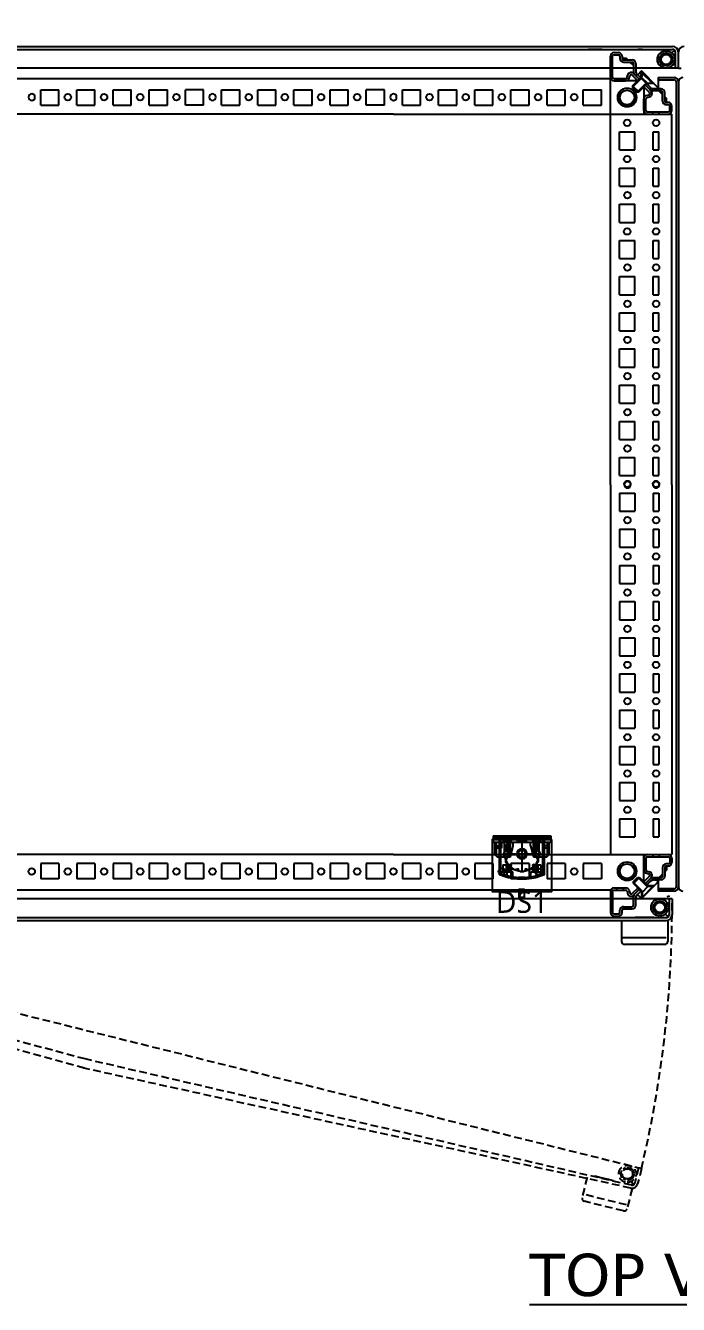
# Model space of a CAD drawing. Header units: inches. Extents: x 100535554 to 201081702, y 63708552 to 127420865.
# Drawn here: x 100540502.4 to 100540610.7, y 63710414.5 to 63710626.5 of the extents above; entities that cross this region are included whole.
import ezdxf
from ezdxf.enums import TextEntityAlignment as Align

# ---------------------------------------------------------------- set-up
doc = ezdxf.new("R2010")
doc.units = ezdxf.units.IN
doc.header["$MEASUREMENT"] = 0
doc.linetypes.add('HIDDEN', pattern=[0.375, 0.25, -0.125])
doc.styles.add('MtXpl_Segoe_UI', font='segoeui.ttf')
doc.styles.get("Standard").update_dxf_attribs({"font": 'arial.ttf'})
doc.styles.add('Verdana$001H0', font='verdana.ttf')
doc.dimstyles.new('ISO-25', dxfattribs={"dimtxt": 2.5, "dimasz": 2.5, "dimexe": 1.25, "dimexo": 0.625, "dimtad": 1, "dimtxsty": 'Standard', "dimcen": 2.5, "dimadec": 0, "dimazin": 0, "dimtfac": 1, "dimtmove": 0, "dimatfit": 3, "dimfxl": 1, "dimarcsym": 0})

# ---------------------------------------------------------------- blocks, each defined once
blk = doc.blocks.new('1_4127_010_P3_0_in_4127_010_0')
at = {"ltscale": 0.229914}
for p, q in [((-18.7, 13), (-17.2, 14.5)), ((-18.7, 13), (-18.7, 4.5)), ((-17.7, 14), (-17.7, 4.5)), ((-17.2, 14.5), (-12, 14.5)), ((-12, 14.5), (-12, 4.5)), ((-10, 14.5), (-10, 4.5)), ((-10, 14.5), (-8.01, 14.5)), ((-8.94, 14.5), (-8.94, 4.5)), ((-8.81, 14.5), (-8.81, 4.5)), ((-8.01, 14.5), (-6, 7)), ((-7.94, 14.25), (-7.94, 4.5)), ((6, 7), (8.01, 14.5)), ((7.94, 14.25), (7.94, 4.5)), ((8.01, 14.5), (10, 14.5)), ((8.81, 14.5), (8.81, 4.5)), ((8.94, 4.5), (8.94, 14.5)), ((10, 14.5), (10, 4.5)), ((12, 14.5), (17.2, 14.5)), ((12, 14.5), (12, 4.5)), ((17.2, 14.5), (18.7, 13)), ((17.7, 14), (17.7, 4.5)), ((18.7, 13), (18.7, 4.5)), ((-20, 4.5), (20, 4.5)), ((-20, 0), (-20, 4.5)), ((-20, 2.5), (-2.75, 2.5)), ((-20, 1), (-15.75, 1)), ((-20, 0), (-15.75, 0)), ((-18.25, 7.5), (-17.25, 8.5)), ((-18.25, 4.5), (-18.25, 7.5)), ((-18.25, 7), (-14.25, 7)), ((-14.25, 8.5), (-17.25, 8.5)), ((-15.75, 1), (-15.75, 0)), ((-15.75, 1), (15.75, 1)), ((-14.25, 4.5), (-14.25, 8.5)), ((-12.43, 1.88), (-13.3, 1)), ((-12.75, 4.5), (-12.43, 4.18)), ((-12.75, 4.5), (-12.75, 1.55)), ((-12.43, 4.18), (-12.43, 1.88)), ((-9.57, 4.18), (-12.43, 4.18)), ((-9.57, 1.88), (-12.43, 1.88)), ((-11, 4.68), (-11, 0.82)), ((-9.57, 4.18), (-9.25, 4.5)), ((-9.57, 1.88), (-9.57, 4.18)), ((-8.7, 1), (-9.57, 1.88)), ((-9.25, 4.5), (-9.25, 1.55)), ((-6, 7), (-6, 4.5)), ((-2.75, 4), (-5, 1)), ((-3, 4.5), (-3, 3)), ((3, 3), (-3, 3)), ((-2.75, 2.5), (-2.75, 4.5)), ((2.75, 4), (-2.75, 4)), ((-2.75, 2.5), (2.75, 2.5)), ((-1.95, 3), (-1.95, 1)), ((1.95, 1), (1.95, 3)), ((2.75, 2.5), (2.75, 4.5)), ((5, 1), (2.75, 4)), ((2.75, 2.5), (20, 2.5)), ((3, 3), (3, 4.5)), ((6, 7), (6, 4.5)), ((9.57, 1.88), (8.7, 1)), ((9.25, 4.5), (9.57, 4.18)), ((9.25, 4.5), (9.25, 1.55)), ((9.57, 4.18), (9.57, 1.88)), ((12.43, 4.18), (9.57, 4.18)), ((12.43, 1.88), (9.57, 1.88)), ((11, 4.68), (11, 0.82)), ((12.43, 4.18), (12.75, 4.5)), ((12.43, 1.88), (12.43, 4.18)), ((13.3, 1), (12.43, 1.88)), ((12.75, 4.5), (12.75, 1.55)), ((14.25, 4.5), (14.25, 8.5)), ((17.25, 8.5), (14.25, 8.5)), ((18.25, 7), (14.25, 7)), ((15.75, 1), (20, 1)), ((15.75, 1), (15.75, 0)), ((15.75, 0), (20, 0)), ((18.25, 7.5), (17.25, 8.5)), ((18.25, 4.5), (18.25, 7.5)), ((20, 0), (20, 4.5))]:
    blk.add_line(p, q, dxfattribs=at)
blk = doc.blocks.new('2_4127_010_P1_0_in_4127_010_0')
at = {"ltscale": 0.236712}
for p, q in [((-15.5, 27.04), (-15.5, 14.5)), ((-10.2, 28.74), (-10.2, 25)), ((-6.2, 29.54), (-6.2, 25)), ((-3.13, 29.88), (-2.75, 29.5)), ((2.75, 29.5), (-2.75, 29.5)), ((-2.27, 29.5), (-2.27, 28.5)), ((-2.27, 28.5), (2.27, 28.5)), ((-1.56, 29.5), (-1.56, 28.5)), ((0, 30.02), (0, 29.48)), ((1.56, 29.5), (1.56, 28.5)), ((2.27, 29.5), (2.27, 28.5)), ((2.75, 29.5), (3.13, 29.88)), ((6.2, 29.54), (6.2, 25)), ((10.2, 28.74), (10.2, 25)), ((15.5, 27.04), (15.5, 14.5)), ((-15.5, 25), (-6.2, 25)), ((-14.5, 26.35), (-14.5, 25)), ((-14.5, 25), (-14.5, 14.5)), ((-13.15, 20), (-13.15, 25)), ((-13.15, 20), (-7.85, 20)), ((-11, 20), (-11, 25)), ((-10, 20), (-10, 25)), ((-8.85, 20), (-8.85, 25)), ((-7.85, 20), (-7.85, 25)), ((0, -0.23), (0, 25.1)), ((6.2, 25), (15.5, 25)), ((7.85, 25), (7.85, 20)), ((7.85, 20), (13.15, 20)), ((8.85, 20), (8.85, 25)), ((10, 20), (10, 25)), ((11, 20), (11, 25)), ((13.15, 20), (13.15, 25)), ((14.5, 26.35), (14.5, 25)), ((14.5, 25), (14.5, 14.5)), ((-15.5, 14.5), (-15.5, 1)), ((-14.5, 14.5), (-14.5, 1)), ((-12.6, 12.5), (12.6, 12.5)), ((14.5, 14.5), (14.5, 1)), ((15.5, 14.5), (15.5, 1)), ((-15.5, 1), (-15.5, 0)), ((-15.5, 0), (15.5, 0)), ((-14.5, 1), (-14.5, 0)), ((14.5, 1), (14.5, 0)), ((15.5, 1), (15.5, 0))]:
    blk.add_line(p, q, dxfattribs=at)
for points in [[(-6.2, 29.54), (-6.23, 29.54), (-6.3, 29.52), (-6.42, 29.51), (-6.59, 29.48), (-6.8, 29.45), (-7.06, 29.4), (-7.35, 29.35), (-7.68, 29.29), (-8.03, 29.22), (-8.42, 29.15), (-8.83, 29.06), (-9.25, 28.97), (-9.72, 28.86), (-10.2, 28.74)], [(10.2, 28.74), (9.75, 28.85), (9.3, 28.96), (8.86, 29.05), (8.44, 29.14), (8.04, 29.22), (7.67, 29.29), (7.33, 29.35), (7.04, 29.41), (6.78, 29.45), (6.57, 29.48), (6.4, 29.51), (6.29, 29.53), (6.22, 29.54), (6.2, 29.54)], [(-14.5, 26.35), (-14.68, 26.28), (-14.85, 26.22), (-15.01, 26.16), (-15.15, 26.11), (-15.28, 26.07), (-15.38, 26.04), (-15.44, 26.02), (-15.49, 26.02), (-15.5, 26.02)], [(15.5, 26.02), (15.49, 26.02), (15.45, 26.02), (15.39, 26.04), (15.31, 26.06), (15.21, 26.09), (15.09, 26.13), (14.95, 26.18), (14.81, 26.23), (14.65, 26.29), (14.5, 26.35)]]:
    blk.add_lwpolyline(points, dxfattribs=at)
for radius in [12, 3.5, 3.18, 2.5]:
    blk.add_circle((0, 12.5), radius, dxfattribs=at)
for centre, radius, start, end in [((0, -12), 42, 104.05523, 111.65689), ((0, -12), 41, 69.28645, 110.71355), ((0, -12), 42, 81.51103, 98.48897), ((0, -12), 42, 68.34311, 75.94477), ((-8.66, 17.5), 2.5, 75.37548, 224.62452), ((-7.9, 20.4), 0.5, 255.37548, 14.62452), ((-5, 21.16), 2.5, 45.37548, 194.62452), ((-2.89, 23.3), 0.5, 225.37548, 344.62452), ((0, 22.5), 2.5, 15.37548, 164.62452), ((2.89, 23.3), 0.5, 195.37548, 314.62452), ((5, 21.16), 2.5, 345.37548, 134.62452), ((7.9, 20.4), 0.5, 165.37548, 284.62452), ((8.66, 17.5), 2.5, 315.37548, 104.62452), ((-10, 12.5), 2.5, 105.37548, 254.62452), ((-8.66, 7.5), 2.5, 135.37548, 284.62452), ((-10.8, 15.39), 0.5, 285.37548, 44.62452), ((-10.8, 9.61), 0.5, 315.37548, 74.62452), ((8.66, 7.5), 2.5, 255.37548, 44.62452), ((10.8, 15.39), 0.5, 135.37548, 254.62452), ((10.8, 9.61), 0.5, 105.37548, 224.62452), ((10, 12.5), 2.5, 285.37548, 74.62452), ((-7.9, 4.6), 0.5, 345.37548, 104.62452), ((-5, 3.84), 2.5, 165.37548, 314.62452), ((-2.89, 1.7), 0.5, 15.37548, 134.62452), ((0, 2.5), 2.5, 195.37548, 344.62452), ((2.89, 1.7), 0.5, 45.37548, 164.62452), ((5, 3.84), 2.5, 225.37548, 14.62452), ((7.9, 4.6), 0.5, 75.37548, 194.62452)]:
    blk.add_arc(centre, radius, start, end, dxfattribs=at)
blk = doc.blocks.new('*D82')
at = {"color": 3, "lineweight": -2, "ltscale": 10, "transparency": 16777216}
for p, q in [((100540419.7, 63710623.67), (100540419.7, 63710649.52)), ((100540801.78, 63710622.71), (100540801.78, 63710649.52)), ((100540422.2, 63710648.27), (100540799.28, 63710648.27))]:
    blk.add_line(p, q, dxfattribs=at)
at = {"color": 3, "ltscale": 10, "transparency": 16777216}
for points in [[(100540422.2, 63710648.69), (100540422.2, 63710647.85), (100540419.7, 63710648.27)], [(100540799.28, 63710648.69), (100540799.28, 63710647.85), (100540801.78, 63710648.27)]]:
    blk.add_solid(points, dxfattribs=at)
at = {"layer": 'Defpoints', "color": 0, "ltscale": 10, "transparency": 16777216}
for p in [(100540801.78, 63710648.27), (100540419.7, 63710623.04), (100540801.78, 63710622.08)]:
    blk.add_point(p, dxfattribs=at)
at = {"ltscale": 10, "transparency": 16777216, "insert": (100540610.74, 63710650.17), "char_height": 2.5, "attachment_point": 5}
blk.add_mtext('1200', dxfattribs=at)

msp = doc.modelspace()

# ---------------------------------------------------------------- linework, layer by layer
for p, q in [((100540466.574, 63710623.041), (100540609.775, 63710623.041)), ((100540602.002, 63710623.041), (100540602.242, 63710623.041)), ((100540466.574, 63710622.561), (100540609.775, 63710622.561)), ((100540598.097, 63710622.561), (100540595.762, 63710622.561)), ((100540596.787, 63710622.561), (100540595.762, 63710622.561)), ((100540599.455, 63710617.941), (100540599.455, 63710621.421)), ((100540599.815, 63710617.941), (100540599.815, 63710621.421)), ((100540600.055, 63710622.021), (100540600.775, 63710622.021)), ((100540600.055, 63710621.661), (100540600.775, 63710621.661)), ((100540601.015, 63710621.421), (100540601.015, 63710621.061)), ((100540601.375, 63710621.421), (100540601.375, 63710621.061)), ((100540601.375, 63710621.116), (100540602.04, 63710621.116)), ((100540601.615, 63710620.821), (100540603.055, 63710620.821)), ((100540601.615, 63710620.821), (100540603.055, 63710620.821)), ((100540602.335, 63710620.821), (100540602.04, 63710621.116)), ((100540602.04, 63710621.116), (100540602.04, 63710620.821)), ((100540604.793, 63710622.561), (100540604.02, 63710622.561)), ((100540610.115, 63710622.42), (100540609.66, 63710621.965)), ((100540610.255, 63710619.441), (100540610.255, 63710622.081)), ((100540610.735, 63710619.441), (100540610.735, 63710622.081)), ((100540610.735, 63710619.441), (100540610.735, 63710622.081)), ((100540610.255, 63710619.441), (100540419.215, 63710619.441)), ((100540599.455, 63710619.921), (100540599.815, 63710619.921)), ((100540599.455, 63710618.841), (100540599.815, 63710618.841)), ((100540600.562, 63710619.474), (100540600.562, 63710619.441)), ((100540601.615, 63710620.461), (100540603.055, 63710620.461)), ((100540602.695, 63710620.461), (100540603.295, 63710619.861)), ((100540603.295, 63710620.221), (100540603.295, 63710618.808)), ((100540603.655, 63710620.221), (100540603.655, 63710618.828)), ((100540603.655, 63710620.221), (100540603.655, 63710618.808)), ((100540604.607, 63710618.985), (100540603.928, 63710618.307)), ((100540604.573, 63710617.956), (100540604.573, 63710618.805)), ((100540604.573, 63710618.805), (100540606.44, 63710616.938)), ((100540607.283, 63710616.309), (100540604.607, 63710618.985)), ((100540604.66, 63710618.932), (100540604.66, 63710617.999)), ((100540610.735, 63710619.441), (100540610.255, 63710619.441)), ((100540610.735, 63710619.441), (100540611.215, 63710619.441)), ((100540429.969, 63710617.709), (100540599.502, 63710617.709)), ((100540599.455, 63710567.389), (100540599.455, 63710617.709)), ((100540600.055, 63710617.701), (100540601.977, 63710617.701)), ((100540603.957, 63710617.341), (100540600.055, 63710617.341)), ((100540600.055, 63710617.341), (100540601.977, 63710617.341)), ((100540600.475, 63710617.341), (100540600.475, 63710617.701)), ((100540601.555, 63710617.341), (100540601.555, 63710617.701)), ((100540602.21, 63710617.887), (100540602.297, 63710618.26)), ((100540602.561, 63710617.806), (100540602.647, 63710618.179)), ((100540603.981, 63710617.365), (100540603.051, 63710618.295)), ((100540603.13, 63710616.514), (100540604.573, 63710617.956)), ((100540603.13, 63710616.304), (100540604.573, 63710617.746)), ((100540604.236, 63710617.62), (100540603.306, 63710618.55)), ((100540606.238, 63710616.126), (100540603.726, 63710618.639)), ((100540603.938, 63710615.496), (100540605.381, 63710616.938)), ((100540604.149, 63710615.496), (100540605.591, 63710616.938)), ((100540604.533, 63710617.872), (100540604.363, 63710617.872)), ((100540604.533, 63710617.872), (100540604.66, 63710617.999)), ((100540604.575, 63710617.829), (100540604.533, 63710617.872)), ((100540604.573, 63710617.956), (100540605.591, 63710616.938)), ((100540604.573, 63710617.746), (100540604.573, 63710617.956)), ((100540604.702, 63710617.956), (100540604.66, 63710617.999)), ((100540606.184, 63710615.671), (100540605.254, 63710616.601)), ((100540605.381, 63710616.938), (100540605.591, 63710616.938)), ((100540605.591, 63710616.938), (100540606.44, 63710616.938)), ((100540605.636, 63710616.769), (100540605.593, 63710616.811)), ((100540605.636, 63710616.769), (100540605.763, 63710616.896)), ((100540605.636, 63710616.769), (100540605.636, 63710616.599)), ((100540605.763, 63710616.896), (100540605.721, 63710616.938)), ((100540606.697, 63710616.896), (100540605.763, 63710616.896)), ((100540607.375, 63710617.881), (100540607.375, 63710616.021)), ((100540607.375, 63710617.881), (100540610.015, 63710617.881)), ((100540607.375, 63710617.521), (100540610.015, 63710617.521)), ((100540610.375, 63710617.161), (100540610.375, 63710483.719)), ((100540610.735, 63710617.161), (100540610.735, 63710483.719)), ((100540610.735, 63710617.161), (100540610.735, 63710483.719)), ((100540504.945, 63710613.321), (100540504.945, 63710615.841)), ((100540504.945, 63710615.841), (100540507.945, 63710615.841)), ((100540507.945, 63710613.321), (100540507.945, 63710615.841)), ((100540510.945, 63710613.321), (100540510.945, 63710615.841)), ((100540510.945, 63710615.841), (100540513.945, 63710615.841)), ((100540513.945, 63710613.321), (100540513.945, 63710615.841)), ((100540516.945, 63710615.841), (100540519.945, 63710615.841)), ((100540516.945, 63710613.321), (100540516.945, 63710615.841)), ((100540519.945, 63710613.321), (100540519.945, 63710615.841)), ((100540522.945, 63710613.321), (100540522.945, 63710615.841)), ((100540522.945, 63710615.841), (100540525.945, 63710615.841)), ((100540525.945, 63710613.321), (100540525.945, 63710615.841)), ((100540531.945, 63710615.841), (100540528.945, 63710615.841)), ((100540528.945, 63710613.321), (100540528.945, 63710615.841)), ((100540528.945, 63710613.321), (100540528.945, 63710615.841)), ((100540531.945, 63710613.321), (100540531.945, 63710615.841)), ((100540534.945, 63710613.321), (100540534.945, 63710615.841)), ((100540534.945, 63710615.841), (100540537.945, 63710615.841)), ((100540537.945, 63710613.321), (100540537.945, 63710615.841)), ((100540540.945, 63710613.321), (100540540.945, 63710615.841)), ((100540540.945, 63710615.841), (100540543.945, 63710615.841)), ((100540543.945, 63710613.321), (100540543.945, 63710615.841)), ((100540546.945, 63710615.841), (100540549.945, 63710615.841)), ((100540546.945, 63710613.321), (100540546.945, 63710615.841)), ((100540549.945, 63710613.321), (100540549.945, 63710615.841)), ((100540552.945, 63710613.321), (100540552.945, 63710615.841)), ((100540552.945, 63710615.841), (100540555.945, 63710615.841)), ((100540555.945, 63710613.321), (100540555.945, 63710615.841)), ((100540561.945, 63710615.841), (100540558.945, 63710615.841)), ((100540558.945, 63710613.321), (100540558.945, 63710615.841)), ((100540558.945, 63710613.321), (100540558.945, 63710615.841)), ((100540561.945, 63710613.321), (100540561.945, 63710615.841)), ((100540564.945, 63710613.321), (100540564.945, 63710615.841)), ((100540564.945, 63710615.841), (100540567.945, 63710615.841)), ((100540567.945, 63710613.321), (100540567.945, 63710615.841)), ((100540570.945, 63710613.321), (100540570.945, 63710615.841)), ((100540570.945, 63710615.841), (100540573.945, 63710615.841)), ((100540573.945, 63710613.321), (100540573.945, 63710615.841)), ((100540576.945, 63710615.841), (100540579.945, 63710615.841)), ((100540576.945, 63710613.321), (100540576.945, 63710615.841)), ((100540579.945, 63710613.321), (100540579.945, 63710615.841)), ((100540582.945, 63710613.321), (100540582.945, 63710615.841)), ((100540582.945, 63710615.841), (100540585.945, 63710615.841)), ((100540585.945, 63710613.321), (100540585.945, 63710615.841)), ((100540588.945, 63710613.321), (100540588.945, 63710615.841)), ((100540588.945, 63710615.841), (100540591.945, 63710615.841)), ((100540591.945, 63710613.321), (100540591.945, 63710615.841)), ((100540594.945, 63710613.321), (100540594.945, 63710615.841)), ((100540594.945, 63710615.841), (100540597.945, 63710615.841)), ((100540597.945, 63710613.321), (100540597.945, 63710615.841)), ((100540603.13, 63710616.514), (100540604.149, 63710615.496)), ((100540603.13, 63710616.514), (100540603.13, 63710616.175)), ((100540603.13, 63710616.175), (100540603.809, 63710615.496)), ((100540603.809, 63710615.496), (100540604.149, 63710615.496)), ((100540604.975, 63710616.323), (100540604.975, 63710611.821)), ((100540605.93, 63710615.416), (100540604.999, 63710616.347)), ((100540605.441, 63710614.927), (100540605.814, 63710615.013)), ((100540605.521, 63710614.576), (100540605.895, 63710614.662)), ((100540607.855, 63710616.021), (100540606.493, 63710616.021)), ((100540607.855, 63710616.021), (100540606.493, 63710616.021)), ((100540607.855, 63710616.021), (100540606.493, 63710616.021)), ((100540607.855, 63710615.661), (100540606.493, 63710615.661)), ((100540607.122, 63710616.021), (100540606.741, 63710616.021)), ((100540607.221, 63710616.021), (100540606.741, 63710616.021)), ((100540606.741, 63710616.021), (100540607.122, 63710616.021)), ((100540606.741, 63710615.891), (100540607.212, 63710615.9)), ((100540607.212, 63710615.9), (100540607.293, 63710615.98)), ((100540608.095, 63710615.061), (100540607.495, 63710615.661)), ((100540608.095, 63710613.981), (100540608.095, 63710615.421)), ((100540608.455, 63710613.981), (100540608.455, 63710615.421)), ((100540608.455, 63710613.981), (100540608.455, 63710615.421)), ((100540608.455, 63710614.701), (100540608.751, 63710614.405)), ((100540608.751, 63710614.405), (100540608.455, 63710614.405)), ((100540608.751, 63710613.741), (100540608.751, 63710614.405)), ((100540504.945, 63710613.321), (100540507.945, 63710613.321)), ((100540510.945, 63710613.321), (100540513.945, 63710613.321)), ((100540516.945, 63710613.321), (100540519.945, 63710613.321)), ((100540522.945, 63710613.321), (100540525.945, 63710613.321)), ((100540531.945, 63710613.321), (100540528.945, 63710613.321)), ((100540534.945, 63710613.321), (100540537.945, 63710613.321)), ((100540540.945, 63710613.321), (100540543.945, 63710613.321)), ((100540546.945, 63710613.321), (100540549.945, 63710613.321)), ((100540552.945, 63710613.321), (100540555.945, 63710613.321)), ((100540561.945, 63710613.321), (100540558.945, 63710613.321)), ((100540564.945, 63710613.321), (100540567.945, 63710613.321)), ((100540570.945, 63710613.321), (100540573.945, 63710613.321)), ((100540576.945, 63710613.321), (100540579.945, 63710613.321)), ((100540582.945, 63710613.321), (100540585.945, 63710613.321)), ((100540588.945, 63710613.321), (100540591.945, 63710613.321)), ((100540594.945, 63710613.321), (100540597.945, 63710613.321)), ((100540604.975, 63710612.421), (100540604.975, 63710614.342)), ((100540604.975, 63710613.921), (100540605.335, 63710613.921)), ((100540604.975, 63710612.841), (100540605.335, 63710612.841)), ((100540605.335, 63710612.421), (100540605.335, 63710614.342)), ((100540609.295, 63710613.741), (100540608.695, 63710613.741)), ((100540609.055, 63710613.741), (100540608.695, 63710613.741)), ((100540609.055, 63710613.381), (100540608.695, 63710613.381)), ((100540609.295, 63710613.741), (100540609.295, 63710613.691)), ((100540609.295, 63710612.421), (100540609.295, 63710613.141)), ((100540609.655, 63710612.421), (100540609.655, 63710613.141)), ((100540563.445, 63710611.821), (100540466.735, 63710611.821)), ((100540563.445, 63710611.821), (100540599.455, 63710611.821)), ((100540599.455, 63710611.821), (100540609.655, 63710611.821)), ((100540605.575, 63710612.181), (100540609.055, 63710612.181)), ((100540605.575, 63710611.821), (100540609.655, 63710611.821)), ((100540605.575, 63710611.821), (100540609.055, 63710611.821)), ((100540606.475, 63710611.821), (100540606.475, 63710612.181)), ((100540607.555, 63710611.821), (100540607.555, 63710612.181)), ((100540609.295, 63710611.871), (100540609.295, 63710611.821)), ((100540609.655, 63710567.389), (100540609.655, 63710611.821)), ((100540600.955, 63710608.881), (100540603.475, 63710608.881)), ((100540600.955, 63710605.881), (100540600.955, 63710608.881)), ((100540603.475, 63710605.881), (100540603.475, 63710608.881)), ((100540606.535, 63710605.881), (100540606.535, 63710608.881)), ((100540606.535, 63710608.881), (100540607.495, 63710608.881)), ((100540607.495, 63710605.881), (100540607.495, 63710608.881)), ((100540600.955, 63710605.881), (100540603.475, 63710605.881)), ((100540606.535, 63710605.881), (100540607.495, 63710605.881)), ((100540600.955, 63710602.881), (100540603.475, 63710602.881)), ((100540600.955, 63710599.881), (100540600.955, 63710602.881)), ((100540603.475, 63710599.881), (100540603.475, 63710602.881)), ((100540606.535, 63710599.881), (100540606.535, 63710602.881)), ((100540606.535, 63710602.881), (100540607.495, 63710602.881)), ((100540607.495, 63710599.881), (100540607.495, 63710602.881)), ((100540600.955, 63710599.881), (100540603.475, 63710599.881)), ((100540606.535, 63710599.881), (100540607.495, 63710599.881)), ((100540600.955, 63710596.881), (100540603.475, 63710596.881)), ((100540600.955, 63710593.881), (100540600.955, 63710596.881)), ((100540603.475, 63710593.881), (100540603.475, 63710596.881)), ((100540606.535, 63710593.881), (100540606.535, 63710596.881)), ((100540606.535, 63710596.881), (100540607.495, 63710596.881)), ((100540607.495, 63710593.881), (100540607.495, 63710596.881)), ((100540600.955, 63710593.881), (100540603.475, 63710593.881)), ((100540606.535, 63710593.881), (100540607.495, 63710593.881)), ((100540600.955, 63710590.881), (100540603.475, 63710590.881)), ((100540600.955, 63710587.881), (100540600.955, 63710590.881)), ((100540603.475, 63710587.881), (100540603.475, 63710590.881)), ((100540606.535, 63710587.881), (100540606.535, 63710590.881)), ((100540606.535, 63710590.881), (100540607.495, 63710590.881)), ((100540607.495, 63710587.881), (100540607.495, 63710590.881)), ((100540600.955, 63710587.881), (100540603.475, 63710587.881)), ((100540606.535, 63710587.881), (100540607.495, 63710587.881)), ((100540600.955, 63710584.881), (100540603.475, 63710584.881)), ((100540600.955, 63710581.881), (100540600.955, 63710584.881)), ((100540603.475, 63710581.881), (100540603.475, 63710584.881)), ((100540606.535, 63710581.881), (100540606.535, 63710584.881)), ((100540606.535, 63710584.881), (100540607.495, 63710584.881)), ((100540607.495, 63710581.881), (100540607.495, 63710584.881)), ((100540600.955, 63710581.881), (100540603.475, 63710581.881)), ((100540606.535, 63710581.881), (100540607.495, 63710581.881)), ((100540600.955, 63710578.881), (100540603.475, 63710578.881)), ((100540600.955, 63710575.881), (100540600.955, 63710578.881)), ((100540603.475, 63710575.881), (100540603.475, 63710578.881)), ((100540606.535, 63710578.881), (100540607.495, 63710578.881)), ((100540606.535, 63710575.881), (100540606.535, 63710578.881)), ((100540607.495, 63710575.881), (100540607.495, 63710578.881)), ((100540600.955, 63710575.881), (100540603.475, 63710575.881)), ((100540606.535, 63710575.881), (100540607.495, 63710575.881)), ((100540600.955, 63710572.881), (100540603.475, 63710572.881)), ((100540600.955, 63710569.881), (100540600.955, 63710572.881)), ((100540603.475, 63710569.881), (100540603.475, 63710572.881)), ((100540606.535, 63710572.881), (100540607.495, 63710572.881)), ((100540606.535, 63710569.881), (100540606.535, 63710572.881)), ((100540607.495, 63710569.881), (100540607.495, 63710572.881)), ((100540600.955, 63710569.881), (100540603.475, 63710569.881)), ((100540606.535, 63710569.881), (100540607.495, 63710569.881)), ((100540599.455, 63710550.381), (100540599.455, 63710567.353)), ((100540600.955, 63710563.881), (100540600.955, 63710566.881)), ((100540600.955, 63710566.881), (100540603.475, 63710566.881)), ((100540603.475, 63710563.881), (100540603.475, 63710566.881)), ((100540606.535, 63710563.881), (100540606.535, 63710566.881)), ((100540606.535, 63710566.881), (100540607.495, 63710566.881)), ((100540607.495, 63710563.881), (100540607.495, 63710566.881)), ((100540609.655, 63710550.381), (100540609.655, 63710567.353)), ((100540600.955, 63710563.881), (100540603.475, 63710563.881)), ((100540606.535, 63710563.881), (100540607.495, 63710563.881)), ((100540600.955, 63710557.881), (100540600.955, 63710560.881)), ((100540600.955, 63710560.881), (100540603.475, 63710560.881)), ((100540603.475, 63710557.881), (100540603.475, 63710560.881)), ((100540606.535, 63710557.881), (100540606.535, 63710560.881)), ((100540606.535, 63710560.881), (100540607.495, 63710560.881)), ((100540607.495, 63710557.881), (100540607.495, 63710560.881)), ((100540600.955, 63710557.881), (100540603.475, 63710557.881)), ((100540606.535, 63710557.881), (100540607.495, 63710557.881)), ((100540600.955, 63710551.881), (100540600.955, 63710554.881)), ((100540600.955, 63710554.881), (100540603.475, 63710554.881)), ((100540603.475, 63710551.881), (100540603.475, 63710554.881)), ((100540606.535, 63710551.881), (100540606.535, 63710554.881)), ((100540606.535, 63710554.881), (100540607.495, 63710554.881)), ((100540607.495, 63710551.881), (100540607.495, 63710554.881)), ((100540600.955, 63710551.881), (100540603.475, 63710551.881)), ((100540606.535, 63710551.881), (100540607.495, 63710551.881)), ((100540599.455, 63710550.381), (100540599.455, 63710489.059)), ((100540600.955, 63710548.999), (100540600.955, 63710545.999)), ((100540600.955, 63710548.999), (100540603.475, 63710548.999)), ((100540603.475, 63710548.999), (100540603.475, 63710545.999)), ((100540606.535, 63710548.999), (100540606.535, 63710545.999)), ((100540606.535, 63710548.999), (100540607.495, 63710548.999)), ((100540607.495, 63710548.999), (100540607.495, 63710545.999)), ((100540609.655, 63710550.381), (100540609.655, 63710489.059)), ((100540600.955, 63710545.999), (100540603.475, 63710545.999)), ((100540606.535, 63710545.999), (100540607.495, 63710545.999)), ((100540600.955, 63710542.999), (100540600.955, 63710539.999)), ((100540600.955, 63710542.999), (100540603.475, 63710542.999)), ((100540603.475, 63710542.999), (100540603.475, 63710539.999)), ((100540606.535, 63710542.999), (100540606.535, 63710539.999)), ((100540606.535, 63710542.999), (100540607.495, 63710542.999)), ((100540607.495, 63710542.999), (100540607.495, 63710539.999)), ((100540600.955, 63710539.999), (100540603.475, 63710539.999)), ((100540606.535, 63710539.999), (100540607.495, 63710539.999)), ((100540600.955, 63710536.999), (100540600.955, 63710533.999)), ((100540600.955, 63710536.999), (100540603.475, 63710536.999)), ((100540603.475, 63710536.999), (100540603.475, 63710533.999)), ((100540606.535, 63710536.999), (100540606.535, 63710533.999)), ((100540606.535, 63710536.999), (100540607.495, 63710536.999)), ((100540607.495, 63710536.999), (100540607.495, 63710533.999)), ((100540600.955, 63710533.999), (100540603.475, 63710533.999)), ((100540606.535, 63710533.999), (100540607.495, 63710533.999)), ((100540600.955, 63710530.999), (100540600.955, 63710527.999)), ((100540600.955, 63710530.999), (100540603.475, 63710530.999)), ((100540603.475, 63710530.999), (100540603.475, 63710527.999)), ((100540606.535, 63710530.999), (100540606.535, 63710527.999)), ((100540606.535, 63710530.999), (100540607.495, 63710530.999)), ((100540607.495, 63710530.999), (100540607.495, 63710527.999)), ((100540600.955, 63710527.999), (100540603.475, 63710527.999)), ((100540606.535, 63710527.999), (100540607.495, 63710527.999)), ((100540600.955, 63710524.999), (100540603.475, 63710524.999)), ((100540600.955, 63710524.999), (100540600.955, 63710521.999)), ((100540603.475, 63710524.999), (100540603.475, 63710521.999)), ((100540606.535, 63710524.999), (100540607.495, 63710524.999)), ((100540606.535, 63710524.999), (100540606.535, 63710521.999)), ((100540607.495, 63710524.999), (100540607.495, 63710521.999)), ((100540600.955, 63710521.999), (100540603.475, 63710521.999)), ((100540606.535, 63710521.999), (100540607.495, 63710521.999)), ((100540600.955, 63710518.999), (100540600.955, 63710515.999)), ((100540600.955, 63710518.999), (100540603.475, 63710518.999)), ((100540603.475, 63710518.999), (100540603.475, 63710515.999)), ((100540606.535, 63710518.999), (100540606.535, 63710515.999)), ((100540606.535, 63710518.999), (100540607.495, 63710518.999)), ((100540607.495, 63710518.999), (100540607.495, 63710515.999)), ((100540600.955, 63710515.999), (100540603.475, 63710515.999)), ((100540606.535, 63710515.999), (100540607.495, 63710515.999)), ((100540600.955, 63710512.999), (100540600.955, 63710509.999)), ((100540600.955, 63710512.999), (100540603.475, 63710512.999)), ((100540603.475, 63710512.999), (100540603.475, 63710509.999)), ((100540606.535, 63710512.999), (100540606.535, 63710509.999)), ((100540606.535, 63710512.999), (100540607.495, 63710512.999)), ((100540607.495, 63710512.999), (100540607.495, 63710509.999)), ((100540600.955, 63710509.999), (100540603.475, 63710509.999)), ((100540606.535, 63710509.999), (100540607.495, 63710509.999)), ((100540600.955, 63710506.999), (100540600.955, 63710503.999)), ((100540600.955, 63710506.999), (100540603.475, 63710506.999)), ((100540603.475, 63710506.999), (100540603.475, 63710503.999)), ((100540606.535, 63710506.999), (100540606.535, 63710503.999)), ((100540606.535, 63710506.999), (100540607.495, 63710506.999)), ((100540607.495, 63710506.999), (100540607.495, 63710503.999)), ((100540600.955, 63710503.999), (100540603.475, 63710503.999)), ((100540606.535, 63710503.999), (100540607.495, 63710503.999)), ((100540600.955, 63710500.999), (100540603.475, 63710500.999)), ((100540600.955, 63710500.999), (100540600.955, 63710497.999)), ((100540603.475, 63710500.999), (100540603.475, 63710497.999)), ((100540606.535, 63710500.999), (100540606.535, 63710497.999)), ((100540606.535, 63710500.999), (100540607.495, 63710500.999)), ((100540607.495, 63710500.999), (100540607.495, 63710497.999)), ((100540600.955, 63710497.999), (100540603.475, 63710497.999)), ((100540606.535, 63710497.999), (100540607.495, 63710497.999)), ((100540600.955, 63710494.999), (100540600.955, 63710491.999)), ((100540600.955, 63710494.999), (100540603.475, 63710494.999)), ((100540603.475, 63710494.999), (100540603.475, 63710491.999)), ((100540606.535, 63710494.999), (100540606.535, 63710491.999)), ((100540606.535, 63710494.999), (100540607.495, 63710494.999)), ((100540607.495, 63710494.999), (100540607.495, 63710491.999)), ((100540600.955, 63710491.999), (100540603.475, 63710491.999)), ((100540606.535, 63710491.999), (100540607.495, 63710491.999)), ((100540563.445, 63710489.059), (100540466.735, 63710489.059)), ((100540504.945, 63710487.559), (100540504.945, 63710485.039)), ((100540507.945, 63710487.559), (100540504.945, 63710487.559)), ((100540507.945, 63710487.559), (100540507.945, 63710485.039)), ((100540510.945, 63710487.559), (100540510.945, 63710485.039)), ((100540513.945, 63710487.559), (100540510.945, 63710487.559)), ((100540513.945, 63710487.559), (100540513.945, 63710485.039)), ((100540516.945, 63710487.559), (100540516.945, 63710485.039)), ((100540519.945, 63710487.559), (100540516.945, 63710487.559)), ((100540519.945, 63710487.559), (100540519.945, 63710485.039)), ((100540525.945, 63710487.559), (100540522.945, 63710487.559)), ((100540522.945, 63710487.559), (100540522.945, 63710485.039)), ((100540525.945, 63710487.559), (100540525.945, 63710485.039)), ((100540528.945, 63710487.559), (100540528.945, 63710485.039)), ((100540531.945, 63710487.559), (100540528.945, 63710487.559)), ((100540531.945, 63710487.559), (100540531.945, 63710485.039)), ((100540534.945, 63710487.559), (100540534.945, 63710485.039)), ((100540537.945, 63710487.559), (100540534.945, 63710487.559)), ((100540537.945, 63710487.559), (100540537.945, 63710485.039)), ((100540540.945, 63710487.559), (100540540.945, 63710485.039)), ((100540543.945, 63710487.559), (100540540.945, 63710487.559)), ((100540543.945, 63710487.559), (100540543.945, 63710485.039)), ((100540549.945, 63710487.559), (100540546.945, 63710487.559)), ((100540546.945, 63710487.559), (100540546.945, 63710485.039)), ((100540549.945, 63710487.559), (100540549.945, 63710485.039)), ((100540552.945, 63710487.559), (100540552.945, 63710485.039)), ((100540555.945, 63710487.559), (100540552.945, 63710487.559)), ((100540555.945, 63710487.559), (100540555.945, 63710485.039)), ((100540558.945, 63710487.559), (100540558.945, 63710485.039)), ((100540561.945, 63710487.559), (100540558.945, 63710487.559)), ((100540561.945, 63710487.559), (100540561.945, 63710485.039)), ((100540563.445, 63710489.059), (100540599.455, 63710489.059)), ((100540564.945, 63710487.559), (100540564.945, 63710485.039)), ((100540567.945, 63710487.559), (100540564.945, 63710487.559)), ((100540567.945, 63710487.559), (100540567.945, 63710485.039)), ((100540573.945, 63710487.559), (100540570.945, 63710487.559)), ((100540570.945, 63710487.559), (100540570.945, 63710485.039)), ((100540573.945, 63710487.559), (100540573.945, 63710485.039)), ((100540576.945, 63710487.559), (100540576.945, 63710485.039)), ((100540579.945, 63710487.559), (100540576.945, 63710487.559)), ((100540579.945, 63710487.559), (100540579.945, 63710485.039)), ((100540585.945, 63710487.559), (100540582.945, 63710487.559)), ((100540582.945, 63710487.559), (100540582.945, 63710485.039)), ((100540585.945, 63710487.559), (100540585.945, 63710485.039)), ((100540591.945, 63710487.559), (100540588.945, 63710487.559)), ((100540588.945, 63710487.559), (100540588.945, 63710485.039)), ((100540591.945, 63710487.559), (100540591.945, 63710485.039)), ((100540597.945, 63710487.559), (100540594.945, 63710487.559)), ((100540594.945, 63710487.559), (100540594.945, 63710485.039)), ((100540597.945, 63710487.559), (100540597.945, 63710485.039)), ((100540599.455, 63710489.059), (100540609.655, 63710489.059)), ((100540604.975, 63710484.558), (100540604.975, 63710489.059)), ((100540604.975, 63710488.459), (100540604.975, 63710486.538)), ((100540604.975, 63710488.039), (100540605.335, 63710488.039)), ((100540605.335, 63710488.459), (100540605.335, 63710486.538)), ((100540605.575, 63710489.059), (100540609.655, 63710489.059)), ((100540605.575, 63710489.059), (100540609.055, 63710489.059)), ((100540605.575, 63710488.699), (100540609.055, 63710488.699)), ((100540606.475, 63710489.059), (100540606.475, 63710488.699)), ((100540607.555, 63710489.059), (100540607.555, 63710488.699)), ((100540609.055, 63710487.499), (100540608.695, 63710487.499)), ((100540609.295, 63710489.009), (100540609.295, 63710489.059)), ((100540609.295, 63710488.459), (100540609.295, 63710487.739)), ((100540609.295, 63710487.139), (100540609.295, 63710487.189)), ((100540609.655, 63710488.459), (100540609.655, 63710487.739)), ((100540603.26, 63710484.576), (100540603.939, 63710485.255)), ((100540603.26, 63710484.237), (100540604.278, 63710485.255)), ((100540603.939, 63710485.255), (100540604.278, 63710485.255)), ((100540604.068, 63710485.255), (100540605.51, 63710483.812)), ((100540604.278, 63710485.255), (100540605.721, 63710483.812)), ((100540604.975, 63710486.959), (100540605.335, 63710486.959)), ((100540605.93, 63710485.464), (100540604.999, 63710484.534)), ((100540606.184, 63710485.209), (100540605.254, 63710484.279)), ((100540605.441, 63710485.954), (100540605.814, 63710485.867)), ((100540605.521, 63710486.304), (100540605.895, 63710486.218)), ((100540607.855, 63710485.219), (100540606.493, 63710485.219)), ((100540608.095, 63710485.819), (100540607.495, 63710485.219)), ((100540608.095, 63710486.899), (100540608.095, 63710485.459)), ((100540608.455, 63710486.899), (100540608.455, 63710485.459)), ((100540608.455, 63710486.899), (100540608.455, 63710485.459)), ((100540608.455, 63710486.179), (100540608.751, 63710486.475)), ((100540608.751, 63710486.475), (100540608.455, 63710486.475)), ((100540609.295, 63710487.139), (100540608.695, 63710487.139)), ((100540609.055, 63710487.139), (100540608.695, 63710487.139)), ((100540608.751, 63710487.139), (100540608.751, 63710486.475)), ((100540599.455, 63710483.171), (100540466.735, 63710483.171)), ((100540507.945, 63710485.039), (100540504.945, 63710485.039)), ((100540513.945, 63710485.039), (100540510.945, 63710485.039)), ((100540519.945, 63710485.039), (100540516.945, 63710485.039)), ((100540525.945, 63710485.039), (100540522.945, 63710485.039)), ((100540531.945, 63710485.039), (100540528.945, 63710485.039)), ((100540537.945, 63710485.039), (100540534.945, 63710485.039)), ((100540543.945, 63710485.039), (100540540.945, 63710485.039)), ((100540549.945, 63710485.039), (100540546.945, 63710485.039)), ((100540555.945, 63710485.039), (100540552.945, 63710485.039)), ((100540561.945, 63710485.039), (100540558.945, 63710485.039)), ((100540567.945, 63710485.039), (100540564.945, 63710485.039)), ((100540573.945, 63710485.039), (100540570.945, 63710485.039)), ((100540579.945, 63710485.039), (100540576.945, 63710485.039)), ((100540585.945, 63710485.039), (100540582.945, 63710485.039)), ((100540591.945, 63710485.039), (100540588.945, 63710485.039)), ((100540597.945, 63710485.039), (100540594.945, 63710485.039)), ((100540600.055, 63710483.539), (100540601.977, 63710483.539)), ((100540600.055, 63710483.179), (100540601.977, 63710483.179)), ((100540600.475, 63710483.539), (100540600.475, 63710483.179)), ((100540601.555, 63710483.539), (100540601.555, 63710483.179)), ((100540602.21, 63710482.993), (100540602.297, 63710482.62)), ((100540602.561, 63710483.074), (100540602.647, 63710482.701)), ((100540603.981, 63710483.515), (100540603.051, 63710482.585)), ((100540603.26, 63710484.237), (100540603.26, 63710484.576)), ((100540603.26, 63710484.447), (100540604.702, 63710483.005)), ((100540603.26, 63710484.237), (100540604.702, 63710482.794)), ((100540604.236, 63710483.261), (100540603.306, 63710482.331)), ((100540604.49, 63710483.006), (100540603.726, 63710482.242)), ((100540604.49, 63710483.006), (100540603.928, 63710482.444)), ((100540604.49, 63710483.006), (100540603.937, 63710482.453)), ((100540607.283, 63710484.441), (100540604.607, 63710481.765)), ((100540604.702, 63710481.946), (100540606.569, 63710483.812)), ((100540604.702, 63710482.794), (100540605.721, 63710483.812)), ((100540604.702, 63710483.005), (100540604.702, 63710482.794)), ((100540606.273, 63710484.789), (100540605.509, 63710484.025)), ((100540606.062, 63710484.578), (100540605.509, 63710484.025)), ((100540606.054, 63710484.57), (100540605.509, 63710484.025)), ((100540605.51, 63710483.812), (100540605.721, 63710483.812)), ((100540605.636, 63710483.982), (100540605.593, 63710483.94)), ((100540605.636, 63710483.982), (100540605.636, 63710484.152)), ((100540605.636, 63710483.982), (100540605.763, 63710483.855)), ((100540605.763, 63710483.855), (100540605.721, 63710483.812)), ((100540605.721, 63710483.812), (100540606.569, 63710483.812)), ((100540606.697, 63710483.855), (100540605.763, 63710483.855)), ((100540607.855, 63710484.859), (100540606.443, 63710484.859)), ((100540607.855, 63710484.859), (100540606.462, 63710484.859)), ((100540606.741, 63710484.859), (100540607.212, 63710484.851)), ((100540607.212, 63710484.851), (100540607.293, 63710484.77)), ((100540607.375, 63710484.859), (100540607.375, 63710482.999)), ((100540607.375, 63710483.359), (100540610.015, 63710483.359)), ((100540610.015, 63710483.359), (100540607.375, 63710483.359)), ((100540610.015, 63710482.999), (100540607.375, 63710482.999)), ((100540609.196, 63710481.731), (100540422.946, 63710481.731)), ((100540599.455, 63710482.939), (100540599.455, 63710479.459)), ((100540599.455, 63710482.039), (100540599.815, 63710482.039)), ((100540599.455, 63710480.959), (100540599.815, 63710480.959)), ((100540599.815, 63710482.939), (100540599.815, 63710479.459)), ((100540603.295, 63710480.659), (100540603.295, 63710482.072)), ((100540603.655, 63710480.659), (100540603.655, 63710482.072)), ((100540603.655, 63710480.659), (100540603.655, 63710482.053)), ((100540604.607, 63710481.765), (100540603.928, 63710482.444)), ((100540604.533, 63710482.879), (100540604.363, 63710482.879)), ((100540604.575, 63710482.921), (100540604.533, 63710482.879)), ((100540604.533, 63710482.879), (100540604.66, 63710482.752)), ((100540604.702, 63710482.794), (100540604.66, 63710482.752)), ((100540604.66, 63710481.818), (100540604.66, 63710482.752)), ((100540604.702, 63710482.794), (100540604.702, 63710481.946)), ((100540609.196, 63710481.731), (100540609.196, 63710479.091)), ((100540609.676, 63710481.731), (100540609.196, 63710481.731)), ((100540609.676, 63710481.731), (100540609.676, 63710479.091)), ((100540600.055, 63710479.219), (100540600.775, 63710479.219)), ((100540600.055, 63710478.859), (100540600.775, 63710478.859)), ((100540601.015, 63710479.459), (100540601.015, 63710479.819)), ((100540601.375, 63710479.459), (100540601.375, 63710479.819)), ((100540601.615, 63710480.419), (100540603.055, 63710480.419)), ((100540601.615, 63710480.059), (100540603.055, 63710480.059)), ((100540601.615, 63710480.059), (100540603.055, 63710480.059)), ((100540609.055, 63710478.752), (100540608.601, 63710479.206)), ((100540423.426, 63710478.611), (100540515.364, 63710478.611)), ((100540423.426, 63710478.131), (100540515.364, 63710478.131)), ((100540515.364, 63710478.611), (100540608.716, 63710478.611)), ((100540515.364, 63710478.131), (100540608.716, 63710478.131)), ((100540601.281, 63710478.137), (100540601.281, 63710474.657)), ((100540605.871, 63710478.611), (100540603.535, 63710478.611)), ((100540604.56, 63710478.611), (100540603.535, 63710478.611)), ((100540606.643, 63710478.611), (100540605.871, 63710478.611)), ((100540608.961, 63710478.137), (100540608.961, 63710474.657)), ((100540608.721, 63710475.257), (100540601.521, 63710475.257)), ((100540608.481, 63710474.177), (100540601.761, 63710474.177))]:
    msp.add_line(p, q)
at = {"linetype": 'HIDDEN', "ltscale": 5}
for p, q in [((100540600.236, 63710619.601), (100540600.228, 63710619.569)), ((100540423.342, 63710482.069), (100540604.137, 63710437.15)), ((100540609.272, 63710482.178), (100540608.806, 63710482.063)), ((100540512.304, 63710455.168), (100540423.062, 63710478.925)), ((100540512.19, 63710453.625), (100540422.947, 63710478.459)), ((100540602.809, 63710433.77), (100540512.076, 63710453.65)), ((100540602.924, 63710434.236), (100540512.304, 63710455.168)), ((100540604.137, 63710437.15), (100540603.505, 63710434.587)), ((100540604.603, 63710437.036), (100540603.971, 63710434.472)), ((100540604.603, 63710437.036), (100540604.137, 63710437.15)), ((100540595.587, 63710435.552), (100540594.754, 63710432.173)), ((100540599.133, 63710435.171), (100540596.866, 63710435.73)), ((100540597.861, 63710435.484), (100540596.866, 63710435.73)), ((100540599.883, 63710434.986), (100540599.133, 63710435.171)), ((100540603.287, 63710434.291), (100540602.955, 63710434.841)), ((100540602.122, 63710430.975), (100540595.131, 63710432.698)), ((100540603.044, 63710433.714), (100540602.211, 63710430.335)), ((100540602.811, 63710433.771), (100540603.044, 63710433.714)), ((100540601.63, 63710429.984), (100540595.105, 63710431.592))]:
    msp.add_line(p, q, dxfattribs=at)
for points in [[(100540589.705, 63710491.581), (100540579.847, 63710491.581), (100540579.847, 63710482.916), (100540589.705, 63710482.916)], [(100540585.182, 63710483.256), (100540584.242, 63710483.256), (100540584.242, 63710482.022), (100540585.182, 63710482.022)]]:
    msp.add_lwpolyline(points, close=True)
for centre, radius in [((100540608.689, 63710620.886), 1.08), ((100540608.695, 63710620.881), 0.852), ((100540509.445, 63710614.633), 0.54), ((100540515.445, 63710614.633), 0.54), ((100540521.445, 63710614.633), 0.54), ((100540527.445, 63710614.633), 0.54), ((100540539.445, 63710614.633), 0.54), ((100540545.445, 63710614.633), 0.54), ((100540551.445, 63710614.633), 0.54), ((100540557.445, 63710614.633), 0.54), ((100540569.445, 63710614.633), 0.54), ((100540575.445, 63710614.633), 0.54), ((100540581.445, 63710614.633), 0.54), ((100540587.445, 63710614.633), 0.54), ((100540593.445, 63710614.633), 0.54), ((100540602.215, 63710614.581), 1.56), ((100540602.215, 63710614.581), 1.212), ((100540602.215, 63710610.381), 0.54), ((100540607.015, 63710610.381), 0.54), ((100540602.215, 63710604.381), 0.54), ((100540607.015, 63710604.381), 0.54), ((100540602.267, 63710598.381), 0.54), ((100540607.015, 63710598.381), 0.54), ((100540602.215, 63710592.381), 0.54), ((100540607.015, 63710592.381), 0.54), ((100540602.267, 63710586.381), 0.54), ((100540607.015, 63710586.381), 0.54), ((100540602.267, 63710580.381), 0.54), ((100540607.015, 63710580.381), 0.54), ((100540602.267, 63710574.381), 0.54), ((100540607.015, 63710574.381), 0.54), ((100540602.267, 63710568.381), 0.54), ((100540607.015, 63710568.381), 0.54), ((100540602.267, 63710562.381), 0.54), ((100540607.015, 63710562.381), 0.54), ((100540602.267, 63710556.381), 0.54), ((100540607.015, 63710556.381), 0.54), ((100540602.267, 63710550.499), 0.54), ((100540607.015, 63710550.499), 0.54), ((100540602.267, 63710544.499), 0.54), ((100540607.015, 63710544.499), 0.54), ((100540602.267, 63710538.499), 0.54), ((100540607.015, 63710538.499), 0.54), ((100540602.267, 63710532.499), 0.54), ((100540607.015, 63710532.499), 0.54), ((100540602.267, 63710526.499), 0.54), ((100540607.015, 63710526.499), 0.54), ((100540602.267, 63710520.499), 0.54), ((100540607.015, 63710520.499), 0.54), ((100540602.267, 63710514.499), 0.54), ((100540607.015, 63710514.499), 0.54), ((100540602.267, 63710508.499), 0.54), ((100540607.015, 63710508.499), 0.54), ((100540602.267, 63710502.499), 0.54), ((100540607.015, 63710502.499), 0.54), ((100540602.267, 63710496.499), 0.54), ((100540607.015, 63710496.499), 0.54), ((100540602.215, 63710486.299), 1.56), ((100540602.215, 63710486.299), 1.212), ((100540503.445, 63710486.248), 0.54), ((100540509.445, 63710486.248), 0.54), ((100540515.445, 63710486.248), 0.54), ((100540521.445, 63710486.248), 0.54), ((100540527.445, 63710486.248), 0.54), ((100540533.445, 63710486.248), 0.54), ((100540539.445, 63710486.248), 0.54), ((100540545.445, 63710486.248), 0.54), ((100540551.445, 63710486.248), 0.54), ((100540557.445, 63710486.248), 0.54), ((100540563.445, 63710486.248), 0.54), ((100540569.445, 63710486.248), 0.54), ((100540575.445, 63710486.248), 0.54), ((100540581.445, 63710486.248), 0.54), ((100540587.445, 63710486.248), 0.54), ((100540593.445, 63710486.248), 0.54), ((100540607.63, 63710480.286), 1.08), ((100540607.636, 63710480.291), 0.852)]:
    msp.add_circle(centre, radius)
for centre, radius in [((100540608.691, 63710620.888), 1.08), ((100540608.695, 63710620.881), 0.852), ((100540607.631, 63710480.284), 1.08), ((100540607.636, 63710480.291), 0.852), ((100540602.27, 63710436.121), 1.08), ((100540602.278, 63710436.126), 0.852)]:
    msp.add_circle(centre, radius, dxfattribs=at)
for centre, radius, start, end in [((100540609.775, 63710622.081), 0.96, 0, 90), ((100540611.695, 63710622.081), 0.96, 90, 180), ((100540600.055, 63710621.421), 0.6, 90, 180), ((100540600.055, 63710621.421), 0.24, 90, 180), ((100540600.775, 63710621.421), 0.6, 0, 90), ((100540600.775, 63710621.421), 0.24, 0, 90), ((100540601.615, 63710621.061), 0.6, 180, 270), ((100540601.615, 63710621.061), 0.24, 180, 270), ((100540601.615, 63710621.061), 0.24, 180, 270), ((100540603.055, 63710620.221), 0.6, 0, 90), ((100540603.055, 63710620.221), 0.6, 0, 90), ((100540608.695, 63710620.881), 1.44, 90.00854, 90), ((100540609.775, 63710622.081), 0.48, 0, 90), ((100540602.881, 63710618.126), 0.6, 45, 167), ((100540603.055, 63710620.221), 0.24, 0, 90), ((100540603.895, 63710618.808), 0.6, 180, 225), ((100540604.607, 63710618.985), 0.96, 180, 225), ((100540603.895, 63710618.808), 0.24, 180, 225), ((100540600.055, 63710617.941), 0.6, 180, 270), ((100540600.055, 63710617.941), 0.24, 180, 270), ((100540601.977, 63710617.941), 0.24, 270, 347), ((100540601.977, 63710617.941), 0.6, 270, 347), ((100540602.881, 63710618.126), 0.24, 45, 167), ((100540604.915, 63710618.468), 0.12, 313.36658, 315), ((100540606.103, 63710617.28), 0.12, 135, 136.63343), ((100540610.015, 63710617.161), 0.72, 0, 90), ((100540610.015, 63710617.161), 0.36, 0, 90), ((100540611.455, 63710617.161), 0.72, 90, 180), ((100540503.445, 63710614.633), 0.54, 90, 270), ((100540503.445, 63710614.633), 0.54, 270, 90), ((100540533.445, 63710614.633), 0.54, 90, 270), ((100540533.445, 63710614.633), 0.54, 270, 90), ((100540563.445, 63710614.633), 0.54, 90, 270), ((100540563.445, 63710614.633), 0.54, 270, 90), ((100540602.215, 63710614.581), 1.44, 135, 45), ((100540605.575, 63710614.342), 0.6, 103, 180), ((100540605.575, 63710614.342), 0.24, 103, 180), ((100540605.76, 63710615.247), 0.24, 283, 45), ((100540605.76, 63710615.247), 0.6, 283, 45), ((100540606.493, 63710616.381), 0.72, 225, 270), ((100540606.741, 63710616.851), 0.96, 225, 270), ((100540606.493, 63710616.381), 0.36, 225, 270), ((100540607.113, 63710616.14), 0.24, 311.63775, 45), ((100540607.855, 63710615.421), 0.6, 0, 90), ((100540607.855, 63710615.421), 0.6, 0, 90), ((100540607.855, 63710615.421), 0.24, 0, 90), ((100540605.575, 63710612.421), 0.6, 180, 270), ((100540605.575, 63710612.421), 0.24, 180, 270), ((100540608.695, 63710613.981), 0.6, 180, 270), ((100540608.695, 63710613.981), 0.24, 180, 270), ((100540608.695, 63710613.981), 0.24, 180, 270), ((100540609.055, 63710613.141), 0.6, 0, 90), ((100540609.055, 63710613.141), 0.24, 0, 90), ((100540609.055, 63710612.421), 0.24, 270, 0), ((100540609.055, 63710612.421), 0.6, 270, 0), ((100540610.366, 63710612.542), 1.201, 212.34501, 216.88402), ((100540602.267, 63710550.381), 0.54, 0, 180), ((100540607.015, 63710550.381), 0.54, 0, 180), ((100540602.267, 63710550.381), 0.54, 180, 0), ((100540607.015, 63710550.381), 0.54, 180, 0), ((100540602.215, 63710486.299), 1.44, 135, 45), ((100540605.575, 63710488.459), 0.6, 90, 180), ((100540605.575, 63710488.459), 0.24, 90, 180), ((100540608.695, 63710486.899), 0.6, 90, 180), ((100540609.055, 63710488.459), 0.6, 0, 90), ((100540609.055, 63710488.459), 0.24, 0, 90), ((100540609.055, 63710487.739), 0.6, 270, 0), ((100540609.055, 63710487.739), 0.24, 270, 0), ((100540610.366, 63710488.339), 1.201, 143.11598, 147.65499), ((100540605.575, 63710486.538), 0.6, 180, 257), ((100540605.575, 63710486.538), 0.24, 180, 257), ((100540605.76, 63710485.634), 0.24, 315, 77), ((100540605.76, 63710485.634), 0.6, 315, 77), ((100540606.493, 63710484.499), 0.72, 90, 135), ((100540607.855, 63710485.459), 0.24, 270, 0), ((100540607.855, 63710485.459), 0.6, 270, 0), ((100540607.855, 63710485.459), 0.6, 270, 0), ((100540608.695, 63710486.899), 0.24, 90, 180), ((100540608.695, 63710486.899), 0.24, 90, 180), ((100540600.055, 63710482.939), 0.6, 90, 180), ((100540600.055, 63710482.939), 0.24, 90, 180), ((100540601.977, 63710482.939), 0.6, 13, 90), ((100540601.977, 63710482.939), 0.24, 13, 90), ((100540606.741, 63710483.899), 0.96, 90, 135), ((100540606.443, 63710484.619), 0.24, 90, 135), ((100540607.113, 63710484.611), 0.24, 315, 48.36225), ((100540610.015, 63710483.719), 0.36, 270, 0), ((100540610.015, 63710483.719), 0.72, 270, 0), ((100540611.455, 63710483.719), 0.72, 180, 270), ((100540602.881, 63710482.755), 0.6, 193, 315), ((100540602.881, 63710482.755), 0.24, 193, 315), ((100540603.895, 63710482.072), 0.6, 135, 180), ((100540604.607, 63710481.765), 0.96, 135, 180), ((100540603.895, 63710482.072), 0.24, 135, 180), ((100540607.636, 63710480.291), 1.44, 270, 269.99146), ((100540600.055, 63710479.459), 0.6, 180, 270), ((100540600.055, 63710479.459), 0.24, 180, 270), ((100540600.775, 63710479.459), 0.6, 270, 0), ((100540600.775, 63710479.459), 0.24, 270, 0), ((100540601.615, 63710479.819), 0.6, 90, 180), ((100540601.615, 63710479.819), 0.24, 90, 180), ((100540601.615, 63710479.819), 0.24, 90, 180), ((100540603.055, 63710480.659), 0.6, 270, 0), ((100540603.055, 63710480.659), 0.6, 270, 0), ((100540603.055, 63710480.659), 0.24, 270, 0), ((100540608.716, 63710479.091), 0.48, 270, 0), ((100540608.716, 63710479.091), 0.96, 270, 0), ((100540601.761, 63710474.657), 0.48, 180, 270), ((100540608.481, 63710474.657), 0.48, 270, 0)]:
    msp.add_arc(centre, radius, start, end)
for centre, radius, start, end in [((100540608.695, 63710620.881), 1.44, 76.15998, 76.15143), ((100540423.094, 63710480.293), 186.587, 346.59362, 0.44179), ((100540602.278, 63710436.126), 1.44, 256.15143, 256.11822), ((100540603.039, 63710434.702), 0.96, 256.15143, 346.15143), ((100540603.039, 63710434.702), 0.48, 256.15143, 346.15143), ((100540595.22, 63710432.058), 0.48, 166.15143, 256.15143), ((100540601.745, 63710430.45), 0.48, 256.15143, 346.15143)]:
    msp.add_arc(centre, radius, start, end, dxfattribs=at)

# ---------------------------------------------------------------- block references
at = {"xscale": -0.24, "yscale": 0.24, "zscale": 0.24, "rotation": 180}
for name in ['1_4127_010_P3_0_in_4127_010_0', '2_4127_010_P1_0_in_4127_010_0']:
    msp.add_blockref(name, (100540584.776, 63710492.181), dxfattribs=at)

# ---------------------------------------------------------------- texts
at = {"style": 'MtXpl_Segoe_UI'}
msp.add_text('DS1', height=3.6, dxfattribs=at).set_placement((100540584.776, 63710481.198), align=Align.MIDDLE_CENTER)
at = {"color": 7, "insert": (100540547.075, 63710422.877), "char_height": 7, "attachment_point": 1, "style": 'Verdana$001H0'}
msp.add_mtext_dynamic_manual_height_columns('\\pi38.96,t87.96,178.96;{\\LTOP VIEW}', width=126.43187, gutter_width=1, heights=[0], dxfattribs=at)

# ---------------------------------------------------------------- dimensions: what is measured, and where the dimension line sits
at = {"ltscale": 10}
dim = msp.add_linear_dim(base=(100540801.775, 63710648.269), p1=(100540419.695, 63710623.041), p2=(100540801.775, 63710622.081), text='1200', dimstyle='ISO-25', override={"dimclrd": 3, "dimclre": 3, "dimclrt": 256, "dimtfillclr": 3}, dxfattribs=at)
dim.commit()
dim.dimension.update_dxf_attribs({"geometry": '*D82', "text_midpoint": (100540610.735, 63710650.171)})

doc.saveas('drawing.dxf')
